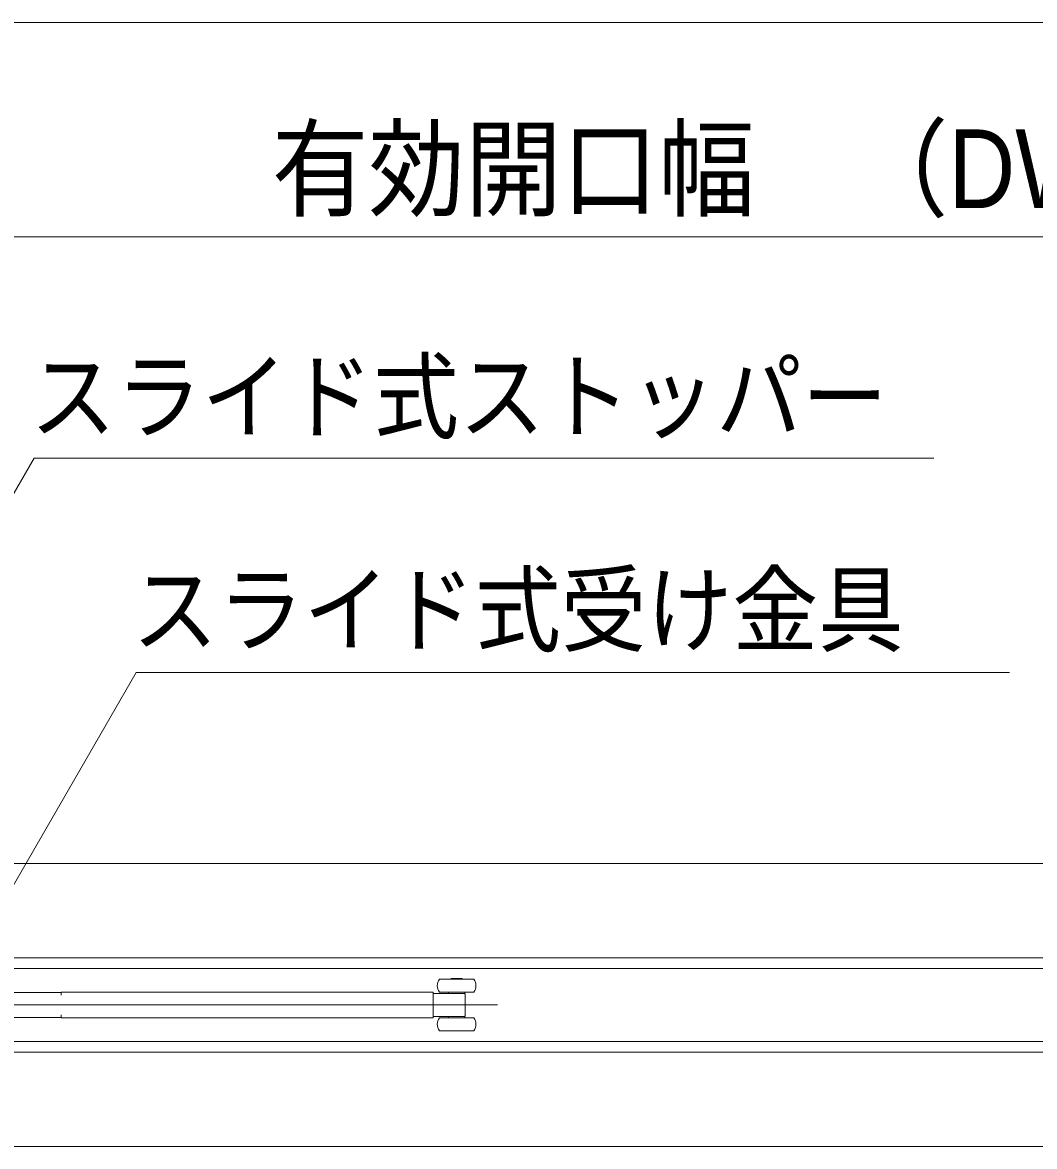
# Model space of a CAD drawing. Units: millimetres, scale not verified. Extents: x -6062 to 6062, y -3045 to 3045.
# Drawn here: x -4262 to -3790, y 1246 to 1770 of the extents above; entities that cross this region are included whole.
import ezdxf
from ezdxf.enums import TextEntityAlignment as Align

# ---------------------------------------------------------------- set-up
doc = ezdxf.new("R2010")
doc.units = ezdxf.units.MM
doc.header["$LTSCALE"] = 20
for name, color, linetype, lineweight in [('0-0_2寸法-1', 7, 'Continuous', 9), ('0-2_2寸法-3', 7, 'Continuous', 9), ('0-3_3一般', 7, 'Continuous', 9)]:
    doc.layers.add(name, color=color, linetype=linetype, lineweight=lineweight)
doc.styles.add('ＭＳ ゴシック', font='')
doc.styles.add('ＭＳ Ｐゴシック', font='')
doc.styles.get('ＭＳ ゴシック').set_extended_font_data('MS Gothic')
doc.styles.get('ＭＳ Ｐゴシック').set_extended_font_data('MS PGothic')

# ---------------------------------------------------------------- blocks, each defined once
blk = doc.blocks.new('グループ-154')
at = {"layer": '0-3_3一般'}
for p, q in [((18030, 26676.9), (-76990, 26676.9)), ((18030, 26676.9), (-76990, 26676.9)), ((-45604, 26476.9), (-45558.8, 26476.9)), ((-45558.8, 26476.9), (-45284, 26476.9)), ((-45494, 26484.9), (-45394, 26484.9)), ((-45494, 26476.9), (-45494, 26484.9)), ((-45394, 26484.9), (-45394, 26476.9)), ((-49130, 26329.9), (-49130, 26356.9)), ((-49130, 26356.9), (-45684, 26356.9)), ((-45664, 26356.9), (-45684, 26356.9)), ((-45664, 26340.2), (-45664, 26356.9)), ((-45444, 26342.9), (-45664, 26342.9)), ((-45664, 26340.2), (-45664, 26322.9)), ((-45664, 26150.9), (-45664, 26322.9)), ((-45604, 26356.9), (-45558.8, 26356.9)), ((-45558.8, 26356.9), (-45284, 26356.9)), ((-45519, 26342.9), (-45519, 26356.9)), ((-45389.9, 26342.9), (-45444, 26342.9)), ((-45375.2, 26342.9), (-45389.9, 26342.9)), ((-45369, 26342.9), (-45375.2, 26342.9)), ((-45369, 26356.9), (-45369, 26342.9)), ((-45364, 26325.5), (-45364, 26325.3)), ((-45364, 26148.4), (-45364, 26325.3)), ((-53182, 26236.9), (-45062, 26236.9)), ((-51830, 26119.9), (-49150, 26119.9)), ((-49150, 26119.9), (-49130, 26119.9)), ((-45664, 26150.9), (-45664, 26133.6)), ((-45664, 26130.9), (-45444, 26130.9)), ((-45284, 26116.9), (-45604, 26116.9)), ((-45519, 26116.9), (-45519, 26130.9)), ((-45444, 26130.9), (-45389.9, 26130.9)), ((-45369, 26130.9), (-45369, 26116.9)), ((-45364, 26144.9), (-45364, 26145)), ((-45284, 25996.9), (-45604, 25996.9)), ((18030, 25796.9), (-76990, 25796.9)), ((18030, 24916.9), (-76990, 24916.9))]:
    blk.add_line(p, q, dxfattribs=at)
for points in [[(18030, 26676.9), (18030, 27556.9), (-76990, 27556.9), (-76990, 26676.9)], [(-49130, 26353.9), (-49150, 26353.9), (-51830, 26353.9), (-51850, 26353.9), (-51850, 26329.9), (-51850, 26143.9)], [(-45364, 26328.9), (-45364, 26329), (-45364, 26329), (-45364, 26329.1), (-45364, 26329.1), (-45364, 26329.2), (-45364, 26329.2), (-45364, 26329.2), (-45364, 26329.2), (-45364, 26329.2), (-45364, 26329.2), (-45364, 26329.2), (-45364, 26329.1), (-45364, 26329.1), (-45364, 26329), (-45364, 26328.9), (-45364, 26328.9), (-45364, 26328.8), (-45364, 26328.7), (-45364, 26328.5), (-45364, 26328.4), (-45364, 26328.3), (-45364, 26328.1), (-45364, 26328), (-45364, 26327.8), (-45364, 26327.7), (-45364, 26327.5), (-45364, 26327.4), (-45364, 26327.2), (-45364, 26327.1), (-45364, 26326.9), (-45364, 26326.7), (-45364, 26326.6), (-45364, 26326.4), (-45364, 26326.3), (-45364, 26326.1), (-45364, 26326), (-45364, 26325.8), (-45364, 26325.7), (-45364, 26325.5)], [(-45684, 26116.9), (-49130, 26116.9), (-49130, 26143.9)], [(-45684, 26116.9), (-45664, 26116.9), (-45664, 26133.6)], [(-45389.9, 26130.9), (-45375.2, 26130.9), (-45369, 26130.9)], [(-45364, 26148.4), (-45364, 26148.3), (-45364, 26148.1), (-45364, 26148), (-45364, 26147.8), (-45364, 26147.7), (-45364, 26147.5), (-45364, 26147.4), (-45364, 26147.2), (-45364, 26147.1), (-45364, 26146.9), (-45364, 26146.8), (-45364, 26146.6), (-45364, 26146.4), (-45364, 26146.3), (-45364, 26146.1), (-45364, 26146), (-45364, 26145.8), (-45364, 26145.7), (-45364, 26145.5), (-45364, 26145.4), (-45364, 26145.3), (-45364, 26145.2), (-45364, 26145.1), (-45364, 26145), (-45364, 26144.9), (-45364, 26144.8), (-45364, 26144.8), (-45364, 26144.7), (-45364, 26144.7), (-45364, 26144.7), (-45364, 26144.6), (-45364, 26144.6), (-45364, 26144.6), (-45364, 26144.7), (-45364, 26144.7), (-45364, 26144.7), (-45364, 26144.8), (-45364, 26144.8), (-45364, 26144.9)], [(18030, 24916.9), (18030, 25796.9), (-76990, 25796.9), (-76990, 24916.9)]]:
    blk.add_lwpolyline(points, dxfattribs=at)
blk.add_lwpolyline([(-53002, 25896.9), (-29638, 25896.9), (-29638, 26576.9), (-53002, 26576.9)], close=True, dxfattribs=at)
for centre, radius, start, end in [((-45524, 26416.9), 100, 143.1301, 216.8699), ((-45364, 26416.9), 100, 323.1301, 36.8699), ((-45384, 26329.6), 20, 359.74972, 42.54335), ((-45524, 26056.9), 100, 143.1301, 216.8699), ((-45384, 26144.2), 20, 315.93951, 0.24905), ((-45364, 26056.9), 100, 323.1301, 36.8699)]:
    blk.add_arc(centre, radius, start, end, dxfattribs=at)
blk = doc.blocks.new('グループ-155')
at = {"layer": '0-3_3一般'}
blk.add_blockref('グループ-154', (0, 0), dxfattribs=at)

msp = doc.modelspace()

# ---------------------------------------------------------------- linework, layer by layer
at = {"layer": '0-0_2寸法-1'}
for p, q in [((-898.21, 1770), (-5624.79, 1770)), ((-2098.21, 1670), (-5624.79, 1670))]:
    msp.add_line(p, q, dxfattribs=at)
at = {"layer": '0-2_2寸法-3'}
for points in [[(-4403.75, 1311.84), (-4256.53, 1566.84), (-3837.3, 1566.84)], [(-4298.5, 1311.84), (-4209.01, 1466.84), (-3802.13, 1466.84)]]:
    msp.add_lwpolyline(points, dxfattribs=at)

# ---------------------------------------------------------------- block references
at = {"layer": '0-3_3一般', "xscale": 0.05, "yscale": 0.05}
msp.add_blockref('グループ-155', (-1787.5, 0), dxfattribs=at)

# ---------------------------------------------------------------- texts
at = {"layer": '0-0_2寸法-1', "style": 'ＭＳ Ｐゴシック', "width": 0.9}
msp.add_text('有効開口幅\u3000（DW1×3）-48', height=36.69, dxfattribs=at).set_placement((-4145.86, 1672.45), align=Align.BOTTOM_LEFT)
at = {"layer": '0-2_2寸法-3', "style": 'ＭＳ ゴシック', "width": 0.9}
for s, p in [('スライド式ストッパー', (-4258.45, 1569.61)), ('スライド式受け金具', (-4210.94, 1470.19))]:
    msp.add_text(s, height=32.55, dxfattribs=at).set_placement(p, align=Align.BOTTOM_LEFT)

doc.saveas('drawing.dxf')
